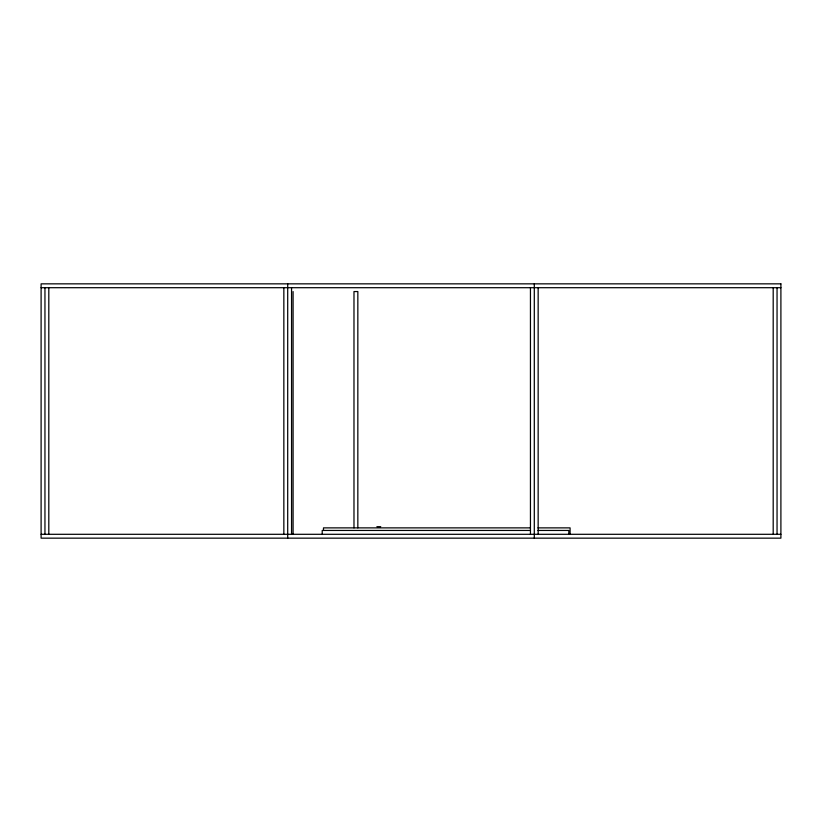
<?xml version="1.0" encoding="UTF-8"?>
<svg xmlns="http://www.w3.org/2000/svg" width="822" height="822" viewBox="0 0 822 822"><rect width="100%" height="100%" fill="white"/><g stroke="black" fill="none" stroke-linecap="round" stroke-linejoin="round"><path stroke-width="1.23" d="M41.1 287.7L780.9 287.7M376.887 526.676L380.74 526.676M530.272 527.878L323.488 527.878L323.488 530.447M537.978 527.878L570.088 527.878L570.088 534.3M530.282 530.447L322.214 530.447L322.214 534.3M537.989 530.447L568.814 530.447L568.814 534.3M41.1 534.3L780.9 534.3M777.047 287.7L777.047 534.3M773.194 287.7L773.194 534.3M538.153 287.7L538.153 534.3M534.3 283.847L534.3 538.153M530.447 287.7L530.447 534.3M357.837 527.878L357.837 291.553L353.984 291.553L353.984 527.878M293.084 291.553L293.084 534.3M291.553 287.7L291.553 534.3M287.7 283.847L287.7 538.153M283.847 287.7L283.847 534.3M48.806 287.7L48.806 534.3M44.953 287.7L44.953 534.3M780.9 283.847L41.1 283.847L41.1 538.153L780.9 538.153L780.9 283.847"/></g></svg>
